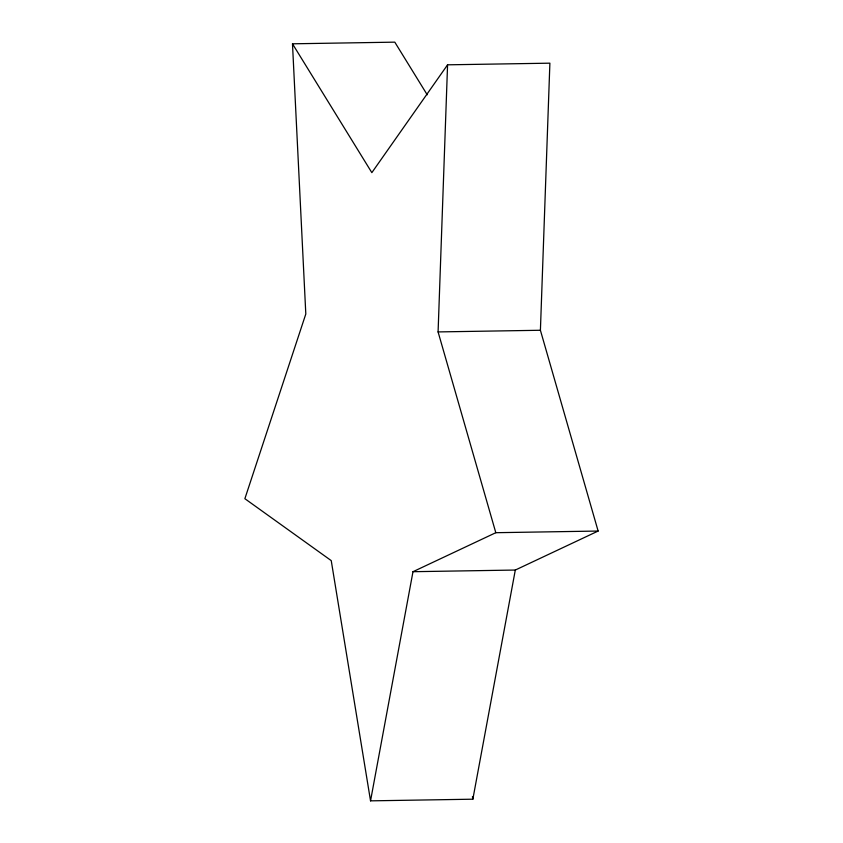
<?xml version="1.0" encoding="UTF-8"?>
<svg xmlns="http://www.w3.org/2000/svg" width="843" height="843" viewBox="0 0 843 843"><rect width="100%" height="100%" fill="white"/><g stroke="black" fill="none" stroke-linecap="round" stroke-linejoin="round"><path stroke-width="1.26" d="M598.13 531.048L495.81 532.702L438.086 331.921L447.57 64.816L549.889 63.172L540.405 330.266L598.13 531.048L515.305 570.047L412.986 571.702L370.541 800.85L472.849 799.196L515.305 570.047M447.57 64.816L371.847 172.646L292.479 43.804L394.798 42.15L427.232 94.806M412.986 571.702L495.81 532.702M438.086 331.921L540.405 330.266M472.428 796.603L472.849 799.196M370.541 800.85L331.236 560.616L244.87 498.698L305.809 313.996L292.479 43.804"/></g></svg>
